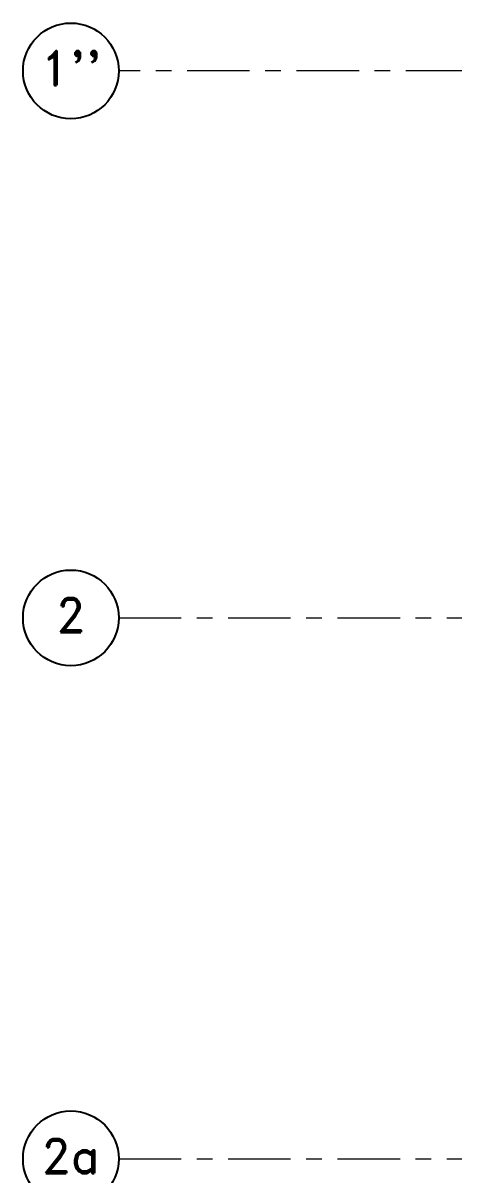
# Model space of a CAD drawing. Extents: x -4 to 6083, y -4 to 8618.
# Drawn here: x 1308 to 1702, y 1184 to 2237 of the extents above; entities that cross this region are included whole.
import ezdxf
from ezdxf.xclip import XClip

# ---------------------------------------------------------------- set-up
doc = ezdxf.new("R2010")
doc.units = 0
doc.header["$LTSCALE"] = 45
doc.header["$MEASUREMENT"] = 0
doc.header["$XCLIPFRAME"] = 0
doc.linetypes.add('2017_67-101$0$Grid Line', pattern=[2.2225, 1.27, -0.3175, 0.3175, -0.3175])
doc.layers.get('0').update_dxf_attribs({"linetype": 'CONTINUOUS'})
doc.layers.add('2017_67-101$0$RLE-EJE', color=3, linetype='CONTINUOUS', lineweight=25)
doc.layers.add('2017_67-101$0$RLE-EJES', color=1, linetype='2017_67-101$0$Grid Line', lineweight=9)
doc.styles.add('2017_67-101$0$ROMAND', font='romand', dxfattribs={"height": 31.5})

# ---------------------------------------------------------------- blocks, each defined once
blk = doc.blocks.new('2017_67-101')
at = {"layer": '2017_67-101$0$RLE-EJE'}
for centre in [(527.57, 6775.14), (527.57, 6275.15), (527.57, 5780.64)]:
    blk.add_circle(centre, 43.75, dxfattribs=at)
at = {"layer": '2017_67-101$0$RLE-EJES'}
for p, q in [((1791.11, 6775.14), (571.32, 6775.14)), ((571.32, 6275.15), (3888.7, 6275.15)), ((571.32, 5780.64), (1850.14, 5780.64))]:
    blk.add_line(p, q, dxfattribs=at)
at = {"layer": '2017_67-101$0$RLE-EJE', "color": 5, "char_height": 31.25, "width": 1, "attachment_point": 2, "line_spacing_factor": 0.941778, "style": '2017_67-101$0$ROMAND'}
for s, insert in [("1''", (527.77, 6793.25)), ('2', (527.38, 6293.28)), ('2a', (527.38, 5798.77))]:
    blk.add_mtext(s, dxfattribs=dict(at, insert=insert))

msp = doc.modelspace()

# ---------------------------------------------------------------- block references
ref = msp.add_blockref('2017_67-101', (823.8, -4581.8))
XClip(ref).set_block_clipping_path([(363.0141845847, 5172.9563202759), (4138.5012184707, 8594.4332992691)])

doc.saveas('drawing.dxf')
